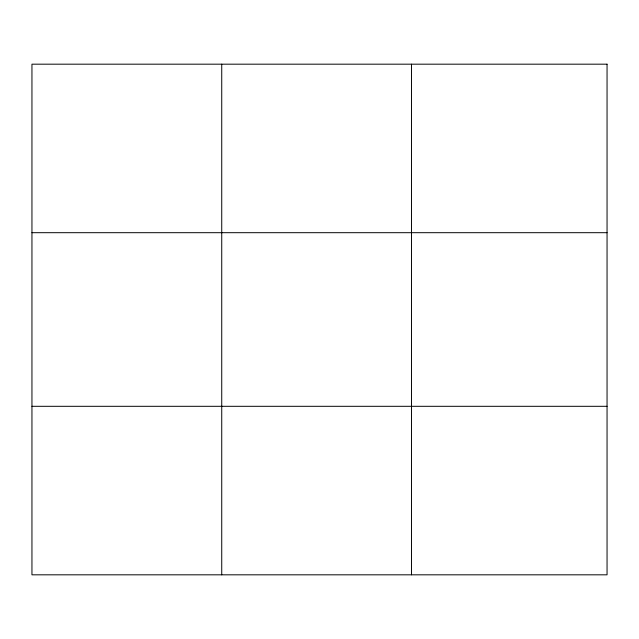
<?xml version="1.0" encoding="UTF-8"?>
<svg xmlns="http://www.w3.org/2000/svg" width="639" height="639" viewBox="0 0 639 639"><rect width="100%" height="100%" fill="white"/><g stroke="black" fill="none" stroke-linecap="round" stroke-linejoin="round"><path stroke-width="0.96" d="M221.733 574.82L221.733 64.18M411.516 574.82L411.516 64.18M31.95 232.692L607.05 232.692M31.95 406.308L607.05 406.308M607.05 64.18L607.05 574.82L31.95 574.82L31.95 64.18L607.05 64.18"/></g></svg>
